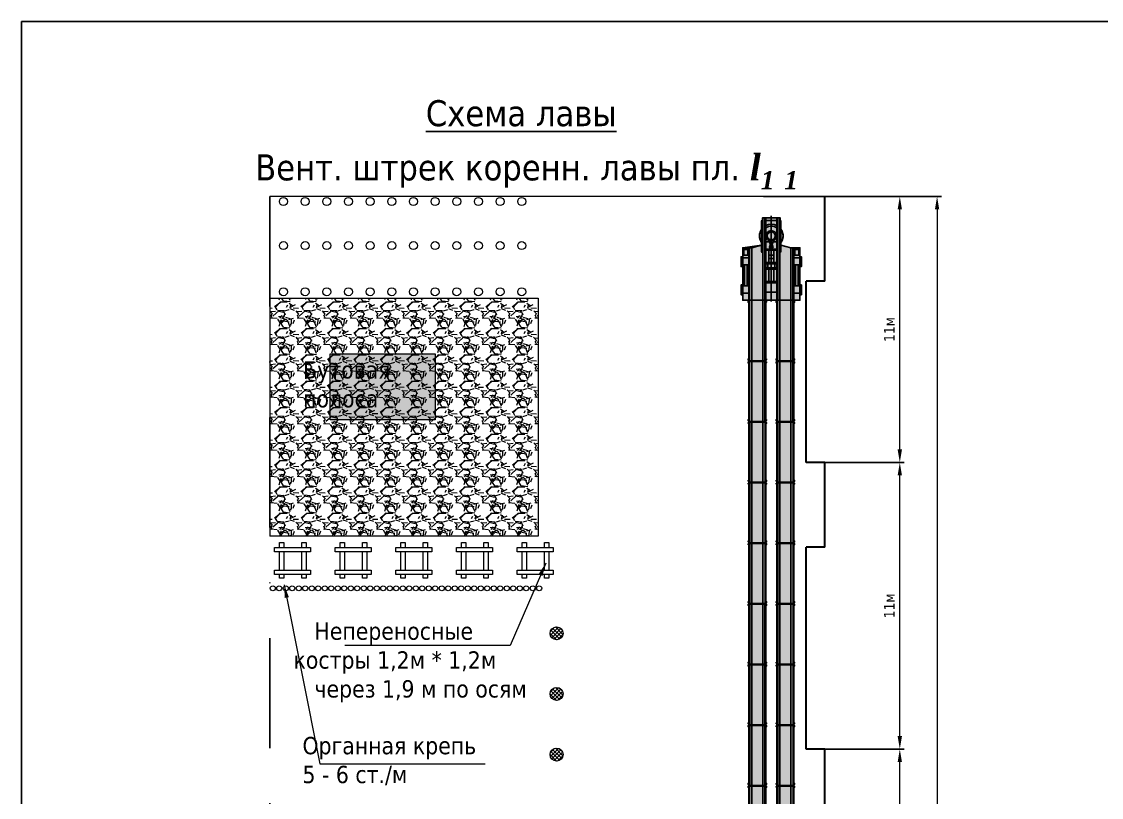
# Model space of a CAD drawing. Header units: millimetres. Extents: x 2161 to 3506, y -1213 to -250.
# Drawn here: x 2175.1 to 2299.7, y -354.4 to -264.8 of the extents above; entities that cross this region are included whole.
import ezdxf

# ---------------------------------------------------------------- set-up
doc = ezdxf.new("R2010")
doc.units = ezdxf.units.MM
doc.linetypes.add('DASHDOT', pattern=[25.4, 12.7, -6.35, 0, -6.35])
doc.styles.add('стиль', font='TAHOMA.TTF')
doc.dimstyles.new('Копия DIN', dxfattribs={"dimtxt": 2, "dimasz": 2.5, "dimexe": 0.5, "dimexo": 0.625, "dimtad": 0, "dimdec": 0, "dimlfac": 100, "dimzin": 4, "dimdsep": 46, "dimtxsty": 'стиль', "dimcen": 2.5, "dimclre": 256, "dimclrt": 256, "dimadec": 0, "dimazin": 2, "dimtfac": 1, "dimtdec": 0, "dimtmove": 0, "dimatfit": 3, "dimfxl": 0, "dimtvp": 1, "dimtolj": 1, "dimtzin": 0, "dimlwd": 0, "dimarcsym": 0})

# ---------------------------------------------------------------- blocks, each defined once
blk = doc.blocks.new('*D493')
at = {"linetype": 'ByBlock', "lineweight": -2}
for p, q in [((2260.71, -285.02), (2281.24, -285.02)), ((2271.35, -448.11), (2281.24, -448.11))]:
    blk.add_line(p, q, dxfattribs=at)
at = {"color": 0, "linetype": 'ByBlock', "lineweight": 0}
blk.add_line((2280.74, -286.52), (2280.74, -446.61), dxfattribs=at)
at = {"color": 0, "linetype": 'ByBlock', "lineweight": -2}
for points in [[(2280.49, -286.52), (2280.99, -286.52), (2280.74, -285.02)], [(2280.49, -446.61), (2280.99, -446.61), (2280.74, -448.11)]]:
    blk.add_solid(points, dxfattribs=at)
at = {"layer": 'Defpoints', "color": 0, "linetype": 'ByBlock', "lineweight": -2}
for p in [(2260.09, -285.02), (2270.72, -448.11), (2280.74, -448.11)]:
    blk.add_point(p, dxfattribs=at)
at = {"linetype": 'ByBlock', "lineweight": 0, "insert": (2279.52, -366.56), "char_height": 1.2, "attachment_point": 5, "rotation": 90, "style": 'стиль'}
blk.add_mtext('\\A1;57м', dxfattribs=at)
blk = doc.blocks.new('Концевая 1')
blk.add_hatch(color=254).paths.add_polyline_path([(6843, -1819), (6969, -1819), (6969, -1782), (7197, -1782), (7197, -1819), (7621, -1819), (7621, -1782), (7849, -1782), (7849, -1819), (8055, -1819), (8114, -2255), (8174, -2255), (8201, -2239), (8228, -2226), (8256, -2217), (8284, -2210), (8301, -2208), (8322, -2207), (8330, -2207), (8359, -2208), (8374, -2210), (8394, -2214), (8410, -2219), (8425, -2224), (8440, -2230), (8455, -2237), (8469, -2245), (8485, -2255), (8678, -2255), (8694, -2277), (8747, -2277), (8747, -2680), (8694, -2680), (8678, -2702), (8485, -2702), (8463, -2716), (8436, -2729), (8401, -2741), (8374, -2747), (8351, -2750), (8330, -2750), (8299, -2749), (8266, -2743), (8239, -2735), (8211, -2723), (8192, -2713), (8174, -2702), (8114, -2702), (8055, -2930), (8055, -3138), (7849, -3138), (7849, -3175), (7621, -3175), (7621, -3138), (7197, -3138), (7197, -3175), (6969, -3175), (6969, -3138), (6843, -3138)])
for p, q in [((6843, -1819), (6843, -3138)), ((8055, -2027), (8114, -2255)), ((6843, -2331), (8747, -2331)), ((7273, -2418), (7562, -2418)), ((7590, -2397), (7685, -2397)), ((7713, -2418), (7997, -2418)), ((7809, -2418), (7809, -2539)), ((7882, -2418), (7882, -2539)), ((8694, -2277), (7943, -2277)), ((6843, -2626), (8747, -2626)), ((7273, -2539), (7562, -2539)), ((7590, -2560), (7685, -2560)), ((7713, -2539), (7997, -2539)), ((8694, -2680), (7943, -2680)), ((8055, -2930), (8114, -2702))]:
    blk.add_line(p, q)
for points in [[(6843, -1819), (6969, -1819), (6969, -1782), (7197, -1782), (7197, -1819), (7621, -1819), (7621, -1782), (7849, -1782), (7849, -1819), (8055, -1819), (8114, -2255), (8174, -2255), (8201, -2239), (8228, -2226), (8256, -2217), (8284, -2210), (8301, -2208), (8322, -2207), (8330, -2207), (8359, -2208), (8374, -2210), (8394, -2214), (8410, -2219), (8425, -2224), (8440, -2230), (8455, -2237), (8469, -2245), (8485, -2255), (8678, -2255), (8694, -2277), (8747, -2277), (8747, -2680), (8694, -2680), (8678, -2702), (8485, -2702), (8463, -2716), (8436, -2729), (8401, -2741), (8374, -2747), (8351, -2750), (8330, -2750), (8299, -2749), (8266, -2743), (8239, -2735), (8211, -2723), (8192, -2713), (8174, -2702), (8114, -2702), (8055, -2930), (8055, -3138), (7849, -3138), (7849, -3175), (7621, -3175), (7621, -3138), (7197, -3138), (7197, -3175), (6969, -3175), (6969, -3138), (6843, -3138), (6843, -1819)], [(6816, -2478), (8794, -2478)], [(7033, -2352), (7033, -2605)], [(7246, -2352), (7246, -2605)], [(7246, -2605), (7246, -2352)], [(7273, -2605), (7273, -2352)], [(7562, -2352), (7562, -2605)], [(7590, -2605), (7590, -2352)], [(7685, -2352), (7685, -2605)], [(7713, -2605), (7713, -2352)], [(7938, -2283), (7960, -2255), (8678, -2255), (8694, -2277), (8747, -2277), (8747, -2478)], [(7938, -2674), (7960, -2702), (8678, -2702), (8694, -2680), (8747, -2680), (8747, -2478)], [(7997, -2352), (7997, -2605)], [(8025, -2605), (8025, -2352)], [(8191, -2352), (8191, -2436), (8118, -2464)], [(8191, -2605), (8191, -2521), (8118, -2493)]]:
    blk.add_lwpolyline(points)
for points in [[(6843, -1978), (8055, -1978), (8055, -1819), (6843, -1819)], [(6843, -1958), (8055, -1958), (8055, -2027), (6843, -2027)], [(6969, -1819), (7197, -1819), (7197, -1782), (6969, -1782)], [(7011, -1819), (7173, -1819), (7173, -1958), (7011, -1958)], [(7173, -1861), (7663, -1861), (7663, -1918), (7173, -1918)], [(7621, -1819), (7849, -1819), (7849, -1782), (7621, -1782)], [(7663, -1819), (7826, -1819), (7826, -1958), (7663, -1958)], [(7884, -1843), (8013, -1843), (8013, -1934), (7884, -1934)], [(6843, -2283), (8747, -2283), (8747, -2352), (6843, -2352)], [(8747, -2352), (8683, -2352), (8683, -2605), (8747, -2605)], [(6843, -2674), (8747, -2674), (8747, -2605), (6843, -2605)], [(6843, -2999), (8055, -2999), (8055, -2930), (6843, -2930)], [(6843, -2979), (8055, -2979), (8055, -3138), (6843, -3138)], [(6969, -3138), (7197, -3138), (7197, -3175), (6969, -3175)], [(7011, -3138), (7173, -3138), (7173, -2999), (7011, -2999)], [(7173, -3096), (7663, -3096), (7663, -3039), (7173, -3039)], [(7621, -3138), (7849, -3138), (7849, -3175), (7621, -3175)], [(7663, -3138), (7826, -3138), (7826, -2999), (7663, -2999)], [(7884, -3114), (8013, -3114), (8013, -3023), (7884, -3023)]]:
    blk.add_lwpolyline(points, close=True)
for centre, radius in [((8080, -2478), 41.5), ((8330, -2478), 122), ((8330, -2478), 92.7)]:
    blk.add_circle(centre, radius)
for radius, start, end in [(272, 55.1029, 124.8971), (223, 89.7293, 90.2707), (223, 325.5314, 34.4662), (272, 332.3426, 27.656), (272, 235.1029, 304.8971), (223, 269.7293, 270.2707)]:
    blk.add_arc((8330, -2478), radius, start, end)
blk = doc.blocks.new('Рештак СК38')
blk.add_hatch(color=254).paths.add_polyline_path([(-514, 595), (-492, 595), (-492, 610), (-470, 610), (-470, 595), (841, 595), (841, 610), (863, 610), (863, 595), (886, 595), (886, 201), (863, 201), (863, 186), (841, 186), (841, 201), (-470, 201), (-470, 186), (-492, 186), (-492, 201), (-514, 201), (-514, 222), (-529, 236), (-529, 559), (-514, 575)])
for p, q in [((-514, 595), (886, 595)), ((-514, 201), (-514, 595)), ((-514, 575), (886, 575)), ((-514, 527), (886, 527)), ((886, 201), (886, 595)), ((-514, 270), (886, 270)), ((-514, 222), (886, 222)), ((-514, 201), (863, 201))]:
    blk.add_line(p, q)
for points in [[(-514, 595), (-492, 595), (-492, 610), (-470, 610), (-470, 595), (841, 595), (841, 610), (863, 610), (863, 595), (886, 595), (886, 201), (863, 201), (863, 186), (841, 186), (841, 201), (-470, 201), (-470, 186), (-492, 186), (-492, 201), (-514, 201), (-514, 222), (-529, 236), (-529, 559), (-514, 575), (-514, 595), (-514, 595)], [(-514, 222), (-529, 236), (-529, 559), (-514, 575)]]:
    blk.add_lwpolyline(points)
for points in [[(-492, 595), (-492, 610), (-470, 610), (-470, 595)], [(863, 595), (863, 610), (841, 610), (841, 595)], [(-492, 186), (-492, 201), (-470, 201), (-470, 186)], [(863, 186), (863, 201), (841, 201), (841, 186)]]:
    blk.add_lwpolyline(points, close=True)
blk = doc.blocks.new('*D523')
at = {"linetype": 'ByBlock', "lineweight": -2}
for p, q in [((2265.62, -348.82), (2276.94, -348.82)), ((2271.35, -381.92), (2276.94, -381.92))]:
    blk.add_line(p, q, dxfattribs=at)
at = {"color": 0, "linetype": 'ByBlock', "lineweight": 0}
blk.add_line((2276.44, -380.42), (2276.44, -350.32), dxfattribs=at)
at = {"color": 0, "linetype": 'ByBlock', "lineweight": -2}
for points in [[(2276.19, -350.32), (2276.69, -350.32), (2276.44, -348.82)], [(2276.19, -380.42), (2276.69, -380.42), (2276.44, -381.92)]]:
    blk.add_solid(points, dxfattribs=at)
at = {"layer": 'Defpoints', "color": 0, "linetype": 'ByBlock', "lineweight": -2}
for p in [(2265, -348.82), (2276.44, -348.82), (2270.72, -381.92)]:
    blk.add_point(p, dxfattribs=at)
at = {"linetype": 'ByBlock', "lineweight": 0, "insert": (2275.23, -365.37), "char_height": 1.2, "attachment_point": 5, "rotation": 90, "style": 'стиль'}
blk.add_mtext('\\A1;11м', dxfattribs=at)
blk = doc.blocks.new('*D524')
at = {"linetype": 'ByBlock', "lineweight": -2}
for p, q in [((2265.62, -315.73), (2276.94, -315.73)), ((2271.35, -348.82), (2276.94, -348.82))]:
    blk.add_line(p, q, dxfattribs=at)
at = {"color": 0, "linetype": 'ByBlock', "lineweight": 0}
blk.add_line((2276.44, -347.32), (2276.44, -317.23), dxfattribs=at)
at = {"color": 0, "linetype": 'ByBlock', "lineweight": -2}
for points in [[(2276.19, -317.23), (2276.69, -317.23), (2276.44, -315.73)], [(2276.19, -347.32), (2276.69, -347.32), (2276.44, -348.82)]]:
    blk.add_solid(points, dxfattribs=at)
at = {"layer": 'Defpoints', "color": 0, "linetype": 'ByBlock', "lineweight": -2}
for p in [(2265, -315.73), (2276.44, -315.73), (2270.72, -348.82)]:
    blk.add_point(p, dxfattribs=at)
at = {"linetype": 'ByBlock', "lineweight": 0, "insert": (2275.23, -332.28), "char_height": 1.2, "attachment_point": 5, "rotation": 90, "style": 'стиль'}
blk.add_mtext('\\A1;11м', dxfattribs=at)
blk = doc.blocks.new('*D525')
at = {"linetype": 'ByBlock', "lineweight": -2}
for p, q in [((2266.25, -285.02), (2276.94, -285.02)), ((2271.35, -315.73), (2276.94, -315.73))]:
    blk.add_line(p, q, dxfattribs=at)
at = {"color": 0, "linetype": 'ByBlock', "lineweight": 0}
blk.add_line((2276.44, -314.23), (2276.44, -286.52), dxfattribs=at)
at = {"color": 0, "linetype": 'ByBlock', "lineweight": -2}
for points in [[(2276.19, -286.52), (2276.69, -286.52), (2276.44, -285.02)], [(2276.19, -314.23), (2276.69, -314.23), (2276.44, -315.73)]]:
    blk.add_solid(points, dxfattribs=at)
at = {"layer": 'Defpoints', "color": 0, "linetype": 'ByBlock', "lineweight": -2}
for p in [(2265.62, -285.02), (2276.44, -285.02), (2270.72, -315.73)]:
    blk.add_point(p, dxfattribs=at)
at = {"linetype": 'ByBlock', "lineweight": 0, "insert": (2275.23, -300.38), "char_height": 1.2, "attachment_point": 5, "rotation": 90, "style": 'стиль'}
blk.add_mtext('\\A1;11м', dxfattribs=at)

msp = doc.modelspace()

# ---------------------------------------------------------------- hatches: boundary and pattern name
at = {"linetype": 'ByBlock', "lineweight": 15}
h = msp.add_hatch(dxfattribs=at)
h.set_pattern_fill('GRAVEL', scale=0.12, style=0)
h.set_pattern_definition([(228.0128, (-1519.34943, 3.15825), (-24.384020719, -27.432033707), [0.4100652, -40.5966]), (184.9697, (-1519.62375, 2.85345), (36.5760591674, 3.0479784905), [0.703686, -69.6648]), (132.5104, (-1520.32479, 2.79249), (30.479977822, -33.528032751), [0.4961784, -49.12164]), (267.2737, (-1521.51351, 2.03049), (3.047986765, 60.959980384), [0.640806, -63.43968]), (292.8337, (-1521.54399, 1.3904), (-15.2400432666, 36.576020796), [0.6283608, -62.20776]), (357.2737, (-1521.30015, 0.81129), (-60.959980384, 3.047986765), [0.640806, -63.43968]), (37.6942, (-1520.66007, 0.78081), (-39.6240250335, -30.4799728284), [0.8474328, -83.89572]), (72.2553, (-1519.98951, 1.29897), (21.3360426786, 67.0560194472), [0.800064, -79.20636]), (121.4296, (-1519.74567, 2.06097), (-24.3840062823, 39.623953392), [0.6429756, -63.6546]), (175.2364, (-1520.08095, 2.6096), (33.527973664, -3.047971395), [0.7340556, -35.96868]), (222.3974, (-1520.81247, 2.67057), (-36.5760011007, -33.5279563808), [0.9492936, -93.98016]), (138.8141, (-1518.496, 2), (-21.33598641, 18.287971869), [0.324006, -32.07672]), (171.4692, (-1518.73983, 2.21337), (39.623939515, -6.09601536), [0.6164184, -61.02552]), (225, (-1519.3494, 2.3048), (-6e-16, -3.0479979), [0.4310508, -3.879468]), (203.1986, (-1519.5628, 2.67057), (15.24005139, 6.09602673), [0.2321292, -22.98072]), (291.8014, (-1519.77615, 2.5791), (-3.04800214, 9.14400589), [0.3282792, -16.08576]), (30.9638, (-1519.65423, 2.2743), (9.143990346, 6.09600475), [0.533184, -17.23956]), (161.5651, (-1519.197, 2.5486), (6.09600278, -3.04799547), [0.3855444, -9.25308]), (16.3895, (-1521.54399, 2.57913), (30.480016817, 9.14398098), [0.5401056, -53.47056]), (70.3462, (-1521.02583, 2.73153), (-12.191966026, -33.527952586), [0.4531188, -44.85864]), (293.1986, (-1519.19703, 3.15825), (-6.09602673, 15.24005139), [0.464256, -22.74864]), (343.6105, (-1519.01415, 2.73153), (-30.480016817, 9.14398098), [0.5401056, -53.47056]), (339.444, (-1521.544, 0.68937), (-15.240018917, 6.095992603), [0.520842, -25.52124]), (294.7751, (-1521.0563, 0.50649), (-15.239964484, 33.527984431), [0.4364064, -43.20432]), (66.8014, (-1519.16655, 0.11025), (6.09602673, 15.24005139), [0.464256, -22.74864]), (17.354, (-1518.98367, 0.53697), (-39.624002138, -12.191981611), [0.5109396, -50.58288]), (69.444, (-1520.66007, 0.11025), (-6.095992603, -15.240018917), [0.2604216, -25.78176]), (101.3099, (-1519.3494, 0.11025), (-3.04798496, 12.19196095), [0.155418, -15.3864]), (165.9638, (-1519.3799, 0.26265), (9.14400643, -3.04799472), [0.6283608, -11.93886]), (186.009, (-1519.9895, 0.41505), (30.479955053, 3.047992882), [0.5823204, -57.64968]), (303.6901, (-1519.6542, 2), (-3.04800105, 6.09599412), [0.4395888, -10.550136]), (353.1572, (-1519.41039, 1.63425), (51.816021428, -6.096027302), [0.7674684, -75.9792]), (60.9454, (-1518.6484, 1.5428), (-12.19197164, -21.335949133), [0.3138096, -31.06728]), (90, (-1518.496, 1.817), (-3.048, 3.048), [0.18288, -2.86512]), (120.2564, (-1520.05047, 0.50649), (12.19197416, -21.335989239), [0.4234404, -41.92068]), (48.0128, (-1520.26383, 0.87225), (24.384020719, 27.432033707), [0.8201316, -40.18656]), (0, (-1519.7152, 1.4818), (3.048, 3.048), [0.79248, -2.25552]), (325.3048, (-1518.9227, 1.48185), (-30.479947189, 21.336002029), [0.481932, -47.71116]), (254.0546, (-1518.52647, 1.20753), (-3.048007776, -12.192029044), [0.4437948, -21.74604]), (207.646, (-1518.64839, 0.7808), (-57.911979659, -30.4800191697), [0.722574, -71.535]), (175.4261, (-1519.28847, 0.44553), (-39.6240091257, 3.0479852535), [0.7644348, -75.67896]), (175.4261, (-1519.28847, 0.44553), (-39.6240091257, 3.0479852535), [0.7644348, -75.67896])])
h.paths.add_polyline_path([(2203.728, -296.748), (2234.716, -296.748), (2234.716, -324.222), (2203.728, -324.222)])
msp.add_hatch(color=7, dxfattribs=at).paths.add_polyline_path([(2210.727, -303.181), (2222.827, -303.181), (2222.827, -310.793), (2210.727, -310.793)])
at = {"lineweight": 0}
h = msp.add_hatch(dxfattribs=at)
h.set_pattern_fill('NET', scale=0.1, angle=45, style=0)
h.set_pattern_definition([(45, (496.9584, 120.39342), (-0.224506403, 0.224506403), []), (135, (496.9584, 120.39342), (-0.224506403, -0.224506403), [])])
edge = h.paths.add_edge_path()
edge.add_arc((2236.836, -335.452), 0.75, 0, 360)
h = msp.add_hatch(dxfattribs=at)
h.set_pattern_fill('NET', scale=0.1, angle=45, style=0)
h.set_pattern_definition([(45, (496.9584, 113.39342), (-0.224506403, 0.224506403), []), (135, (496.9584, 113.39342), (-0.224506403, -0.224506403), [])])
edge = h.paths.add_edge_path()
edge.add_arc((2236.836, -342.452), 0.75, 0, 360)
h = msp.add_hatch(dxfattribs=at)
h.set_pattern_fill('NET', scale=0.1, angle=45, style=0)
h.set_pattern_definition([(45, (496.9584, 106.39342), (-0.224506403, 0.224506403), []), (135, (496.9584, 106.39342), (-0.224506403, -0.224506403), [])])
edge = h.paths.add_edge_path()
edge.add_arc((2236.836, -349.452), 0.75, 0, 360)

# ---------------------------------------------------------------- linework, layer by layer
at = {"color": 7, "linetype": 'ByBlock', "lineweight": 15}
for p, q in [((2265.623, -285.023), (2203.728, -285.023)), ((2203.728, -296.748), (2203.728, -324.222))]:
    msp.add_line(p, q, dxfattribs=at)
at = {"color": 7, "linetype": 'DASHDOT'}
msp.add_line((2203.728, -285.023), (2203.728, -464.538), dxfattribs=at)
at = {"color": 7, "linetype": 'ByBlock', "lineweight": 30}
for p, q in [((2267.794, -294.793), (2267.794, -285.023)), ((2267.794, -294.793), (2265.623, -294.793)), ((2265.623, -315.729), (2265.623, -294.793)), ((2267.794, -315.729), (2265.623, -315.729)), ((2267.794, -325.499), (2267.794, -315.729)), ((2265.623, -348.823), (2265.623, -325.499)), ((2267.794, -325.499), (2265.623, -325.499)), ((2267.794, -348.823), (2265.623, -348.823)), ((2267.794, -358.593), (2267.794, -348.823))]:
    msp.add_line(p, q, dxfattribs=at)
at = {"linetype": 'ByBlock', "lineweight": -2}
msp.add_lwpolyline([(2175.102, -684.836), (2769.102, -684.836), (2769.102, -264.836), (2175.102, -264.836)], close=True, dxfattribs=at)
at = {"color": 7, "linetype": 'ByBlock', "lineweight": 15}
for points in [[(2203.728, -296.748), (2234.716, -296.748), (2234.716, -324.222), (2203.728, -324.222)], [(2204.861, -325.528), (2204.861, -324.971), (2205.364, -324.971), (2205.364, -325.528)], [(2207.429, -325.528), (2207.429, -324.971), (2207.932, -324.971), (2207.932, -325.528)], [(2211.861, -325.528), (2211.861, -324.971), (2212.364, -324.971), (2212.364, -325.528)], [(2214.429, -325.528), (2214.429, -324.971), (2214.932, -324.971), (2214.932, -325.528)], [(2218.861, -325.528), (2218.861, -324.971), (2219.364, -324.971), (2219.364, -325.528)], [(2221.429, -325.528), (2221.429, -324.971), (2221.932, -324.971), (2221.932, -325.528)], [(2225.861, -325.528), (2225.861, -324.971), (2226.364, -324.971), (2226.364, -325.528)], [(2228.429, -325.528), (2228.429, -324.971), (2228.932, -324.971), (2228.932, -325.528)], [(2232.861, -325.528), (2232.861, -324.971), (2233.364, -324.971), (2233.364, -325.528)], [(2235.429, -325.528), (2235.429, -324.971), (2235.932, -324.971), (2235.932, -325.528)], [(2204.861, -328.165), (2204.861, -326.03)], [(2205.364, -326.03), (2205.364, -328.165)], [(2207.429, -328.165), (2207.429, -326.03)], [(2207.932, -326.03), (2207.932, -328.165)], [(2211.861, -328.165), (2211.861, -326.03)], [(2212.364, -326.03), (2212.364, -328.165)], [(2214.429, -328.165), (2214.429, -326.03)], [(2214.932, -326.03), (2214.932, -328.165)], [(2218.861, -328.165), (2218.861, -326.03)], [(2219.364, -326.03), (2219.364, -328.165)], [(2221.429, -328.165), (2221.429, -326.03)], [(2221.932, -326.03), (2221.932, -328.165)], [(2225.861, -328.165), (2225.861, -326.03)], [(2226.364, -326.03), (2226.364, -328.165)], [(2228.429, -328.165), (2228.429, -326.03)], [(2228.932, -326.03), (2228.932, -328.165)], [(2232.861, -328.165), (2232.861, -326.03)], [(2233.364, -326.03), (2233.364, -328.165)], [(2235.429, -328.165), (2235.429, -326.03)], [(2235.932, -326.03), (2235.932, -328.165)], [(2205.364, -328.667), (2205.364, -329.098), (2204.861, -329.098), (2204.861, -328.667)], [(2207.932, -328.667), (2207.932, -329.098), (2207.429, -329.098), (2207.429, -328.667)], [(2212.364, -328.667), (2212.364, -329.098), (2211.861, -329.098), (2211.861, -328.667)], [(2214.932, -328.667), (2214.932, -329.098), (2214.429, -329.098), (2214.429, -328.667)], [(2219.364, -328.667), (2219.364, -329.098), (2218.861, -329.098), (2218.861, -328.667)], [(2221.932, -328.667), (2221.932, -329.098), (2221.429, -329.098), (2221.429, -328.667)], [(2226.364, -328.667), (2226.364, -329.098), (2225.861, -329.098), (2225.861, -328.667)], [(2228.932, -328.667), (2228.932, -329.098), (2228.429, -329.098), (2228.429, -328.667)], [(2233.364, -328.667), (2233.364, -329.098), (2232.861, -329.098), (2232.861, -328.667)], [(2235.932, -328.667), (2235.932, -329.098), (2235.429, -329.098), (2235.429, -328.667)]]:
    msp.add_lwpolyline(points, dxfattribs=at)
for points in [[(2210.727, -303.181), (2222.827, -303.181), (2222.827, -310.793), (2210.727, -310.793)], [(2204.303, -326.03), (2204.303, -325.528), (2208.43, -325.528), (2208.43, -326.03)], [(2211.303, -326.03), (2211.303, -325.528), (2215.43, -325.528), (2215.43, -326.03)], [(2218.303, -326.03), (2218.303, -325.528), (2222.43, -325.528), (2222.43, -326.03)], [(2225.303, -326.03), (2225.303, -325.528), (2229.43, -325.528), (2229.43, -326.03)], [(2232.303, -326.03), (2232.303, -325.528), (2236.43, -325.528), (2236.43, -326.03)], [(2204.303, -328.667), (2204.303, -328.165), (2208.43, -328.165), (2208.43, -328.667)], [(2211.303, -328.667), (2211.303, -328.165), (2215.43, -328.165), (2215.43, -328.667)], [(2218.303, -328.667), (2218.303, -328.165), (2222.43, -328.165), (2222.43, -328.667)], [(2225.303, -328.667), (2225.303, -328.165), (2229.43, -328.165), (2229.43, -328.667)], [(2232.303, -328.667), (2232.303, -328.165), (2236.43, -328.165), (2236.43, -328.667)]]:
    msp.add_lwpolyline(points, close=True, dxfattribs=at)
for centre, radius in [((2205.317, -285.603), 0.464), ((2207.817, -285.603), 0.464), ((2210.317, -285.603), 0.464), ((2212.817, -285.603), 0.464), ((2215.317, -285.603), 0.464), ((2217.817, -285.603), 0.464), ((2220.317, -285.603), 0.464), ((2222.817, -285.603), 0.464), ((2225.317, -285.603), 0.464), ((2227.817, -285.603), 0.464), ((2230.317, -285.603), 0.464), ((2232.817, -285.603), 0.464), ((2205.317, -290.692), 0.464), ((2207.817, -290.692), 0.464), ((2210.317, -290.692), 0.464), ((2212.817, -290.692), 0.464), ((2215.317, -290.692), 0.464), ((2217.817, -290.692), 0.464), ((2220.317, -290.692), 0.464), ((2222.817, -290.692), 0.464), ((2225.317, -290.692), 0.464), ((2227.817, -290.692), 0.464), ((2230.317, -290.692), 0.464), ((2232.817, -290.692), 0.464), ((2205.317, -296.029), 0.464), ((2207.817, -296.029), 0.464), ((2210.317, -296.029), 0.464), ((2212.817, -296.029), 0.464), ((2215.317, -296.029), 0.464), ((2217.817, -296.029), 0.464), ((2220.317, -296.029), 0.464), ((2222.817, -296.029), 0.464), ((2225.317, -296.029), 0.464), ((2227.817, -296.029), 0.464), ((2230.317, -296.029), 0.464), ((2232.817, -296.029), 0.464), ((2204.083, -330.251), 0.284), ((2204.833, -330.251), 0.284), ((2205.583, -330.251), 0.284), ((2206.333, -330.251), 0.284), ((2207.083, -330.251), 0.284), ((2207.833, -330.251), 0.284), ((2208.583, -330.251), 0.284), ((2209.333, -330.251), 0.284), ((2210.083, -330.251), 0.284), ((2210.833, -330.251), 0.284), ((2211.583, -330.251), 0.284), ((2212.333, -330.251), 0.284), ((2213.083, -330.251), 0.284), ((2213.833, -330.251), 0.284), ((2214.583, -330.251), 0.284), ((2215.333, -330.251), 0.284), ((2216.083, -330.251), 0.284), ((2216.833, -330.251), 0.284), ((2217.583, -330.251), 0.284), ((2218.333, -330.251), 0.284), ((2219.083, -330.251), 0.284), ((2219.833, -330.251), 0.284), ((2220.583, -330.251), 0.284), ((2221.333, -330.251), 0.284), ((2222.083, -330.251), 0.284), ((2222.833, -330.251), 0.284), ((2223.583, -330.251), 0.284), ((2224.333, -330.251), 0.284), ((2225.083, -330.251), 0.284), ((2225.833, -330.251), 0.284), ((2226.583, -330.251), 0.284), ((2227.333, -330.251), 0.284), ((2228.083, -330.251), 0.284), ((2228.833, -330.251), 0.284), ((2229.583, -330.251), 0.284), ((2230.333, -330.251), 0.284), ((2231.083, -330.251), 0.284), ((2231.833, -330.251), 0.284), ((2232.583, -330.251), 0.284), ((2233.333, -330.251), 0.284), ((2234.083, -330.251), 0.284), ((2234.833, -330.251), 0.284)]:
    msp.add_circle(centre, radius, dxfattribs=at)
at = {"color": 7, "lineweight": 15}
for centre in [(2236.836, -335.452), (2236.836, -342.452), (2236.836, -349.452)]:
    msp.add_circle(centre, 0.75, dxfattribs=at)

# ---------------------------------------------------------------- block references
at = {"color": 1, "xscale": 0.005000000000109139, "yscale": 0.005000000000109139, "zscale": 0.005, "rotation": 90}
msp.add_blockref('Концевая 1', (2249.218, -331.222), dxfattribs=at)
at = {"xscale": 0.005000000000109139, "yscale": 0.005000000000109139, "zscale": 0.005, "rotation": 90}
for p in [(2261.985, -301.432), (2265.221, -301.432), (2261.985, -308.432), (2265.221, -308.432), (2261.995, -315.432), (2265.231, -315.432), (2261.995, -322.432), (2265.231, -322.432), (2261.995, -329.432), (2265.231, -329.432), (2261.992, -336.432), (2265.229, -336.432), (2261.992, -343.432), (2265.229, -343.432), (2261.992, -350.432), (2265.229, -350.432), (2261.99, -357.432), (2265.226, -357.432)]:
    msp.add_blockref('Рештак СК38', p, dxfattribs=at)

# ---------------------------------------------------------------- texts
at = {"color": 7, "attachment_point": 1, "style": 'стиль'}
for s, insert, char_height, width in [('\\A1;{\\W9.9341;\\L    \\W1;Схема лавы }', (2177.039, -273.908), 3, 125.89643), ('\\A1;{\\W8.1958;   }Вент. штрек коренн. лавы пл. {\\fTimes New Roman|b1|i1|c0|p18;l\\H0.7x;\\S^ 1;\\H1.4286x; \\H0.69999x;\\S^ 1;}', (2174.393, -280.164), 3, 125.89643), ('{\\W8.0972;     }Бутовая \\P{\\W8.0971;     }полоса\\P{\\W9.2281;     }', (2177.224, -304.037), 2, 79.3281), ('{\\W8.8871;    }Непереносные \\P{\\W8.0824;    }костры 1,2м * 1,2м\\P{\\W8.8872;    }через 1,9 м по осям\\P{\\W8.0825;    }\\P{\\W9.2281;     }', (2182.23, -334.192), 2, 79.3281), ('{\\W8.6234;    }Органная крепь\\P{\\W8.6234;    }5 - 6 ст./м\\P{\\W9.2281;     }', (2181.642, -347.408), 2, 79.3281)]:
    msp.add_mtext(s, dxfattribs=dict(at, insert=insert, char_height=char_height, width=width))

# ---------------------------------------------------------------- dimensions: what is measured, and where the dimension line sits
at = {"color": 7, "linetype": 'ByBlock', "lineweight": 0}
for base, p1, p2, text, picture, middle in [((2280.742, -448.106), (2260.09, -285.023), (2270.72, -448.106), '57м', '*D493', (2279.517, -366.565)), ((2276.437, -285.023), (2270.72, -315.729), (2265.623, -285.023), '11м', '*D525', (2275.233, -300.376)), ((2276.437, -315.729), (2270.72, -348.823), (2264.995, -315.729), '11м', '*D524', (2275.233, -332.276)), ((2276.437, -348.823), (2270.72, -381.918), (2264.995, -348.823), '11м', '*D523', (2275.233, -365.371))]:
    dim = msp.add_linear_dim(base=base, p1=p1, p2=p2, angle=90, text=text, dimstyle='Копия DIN', override={"dimtxt": 1.2, "dimasz": 1.5}, dxfattribs=at)
    dim.commit()
    dim.dimension.update_dxf_attribs({"geometry": picture, "text_midpoint": middle})

# ---------------------------------------------------------------- leaders
at = {"color": 7, "lineweight": 0}
for points in [[(2235.582, -327.345), (2231.47, -336.842), (2212.394, -336.842)], [(2205.408, -329.85), (2209.519, -350.504), (2228.596, -350.504)]]:
    msp.add_leader(points, dimstyle='Копия DIN', override={"dimtxt": 1.2, "dimasz": 1.5, "dimgap": 0.625, "dimtad": 0}, dxfattribs=at)

doc.saveas('drawing.dxf')
